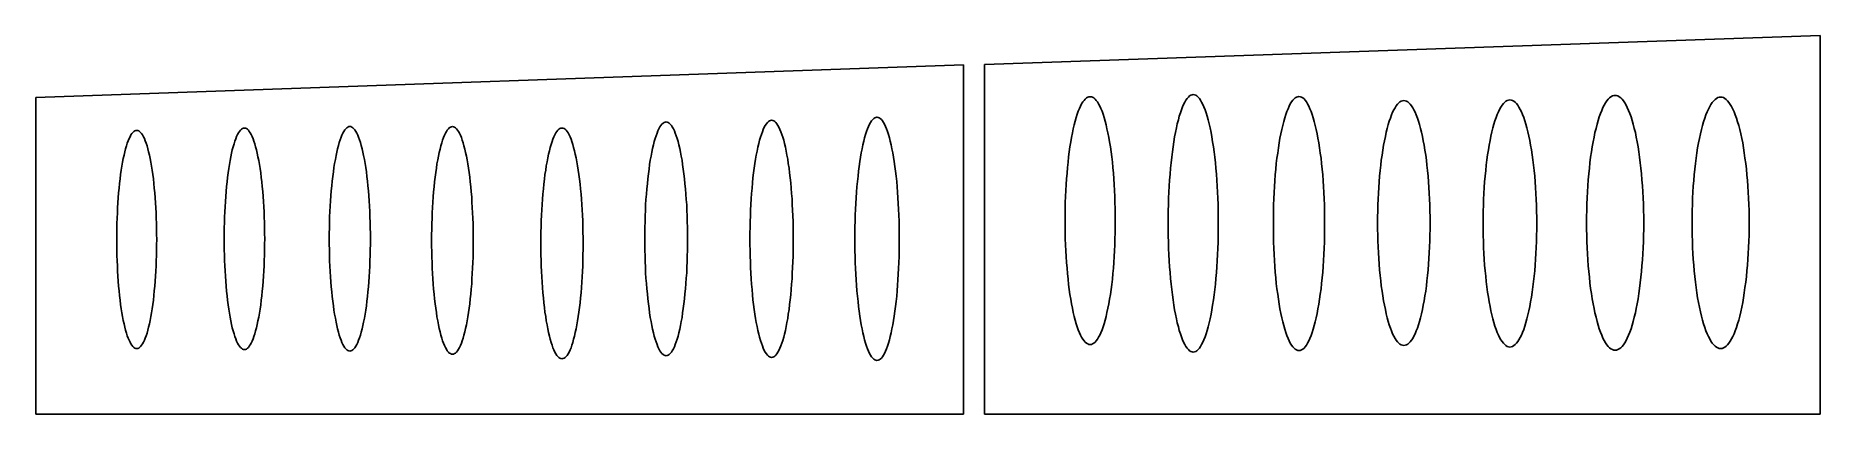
# Model space of a CAD drawing. Header units: millimetres. Extents: x 719 to 889, y 627 to 663.
import ezdxf

# ---------------------------------------------------------------- set-up
doc = ezdxf.new("R2010")
doc.units = ezdxf.units.MM

msp = doc.modelspace()

# ---------------------------------------------------------------- linework, layer by layer
at = {"color": 0}
for p, q in [((809.46, 660), (888.71, 662.72)), ((888.71, 662.72), (888.71, 626.81)), ((809.46, 626.81), (809.46, 660)), ((719.46, 626.81), (719.46, 656.85)), ((809.46, 626.81), (888.71, 626.81))]:
    msp.add_line(p, q, dxfattribs=at)
for p, q in [((719.46, 656.85), (807.46, 659.96)), ((807.46, 659.96), (807.46, 626.81)), ((719.46, 626.81), (807.46, 626.81))]:
    msp.add_line(p, q)
for points in [[(819.47, 633.42, 0), (819.35, 633.44, 0), (819.23, 633.48, 0), (819.12, 633.55, 0), (819, 633.65, 0), (818.89, 633.77, 0), (818.78, 633.93, 0), (818.66, 634.11, 0), (818.56, 634.32, 0), (818.45, 634.55, 0), (818.34, 634.81, 0), (818.24, 635.09, 0), (818.14, 635.4, 0), (818.05, 635.73, 0), (817.96, 636.09, 0), (817.87, 636.47, 0), (817.78, 636.86, 0), (817.7, 637.28, 0), (817.63, 637.72, 0), (817.55, 638.17, 0), (817.49, 638.65, 0), (817.42, 639.13, 0), (817.37, 639.64, 0), (817.31, 640.15, 0), (817.27, 640.68, 0), (817.23, 641.22, 0), (817.19, 641.76, 0), (817.16, 642.32, 0), (817.13, 642.88, 0), (817.11, 643.45, 0), (817.1, 644.03, 0), (817.09, 644.6, 0), (817.09, 645.18, 0), (817.09, 645.75, 0), (817.1, 646.33, 0), (817.11, 646.9, 0), (817.13, 647.47, 0), (817.16, 648.03, 0), (817.19, 648.59, 0), (817.23, 649.14, 0), (817.27, 649.68, 0), (817.31, 650.2, 0), (817.37, 650.72, 0), (817.42, 651.22, 0), (817.49, 651.71, 0), (817.55, 652.18, 0), (817.63, 652.64, 0), (817.7, 653.07, 0), (817.78, 653.49, 0), (817.87, 653.89, 0), (817.96, 654.27, 0), (818.05, 654.62, 0), (818.14, 654.95, 0), (818.24, 655.26, 0), (818.34, 655.55, 0), (818.45, 655.81, 0), (818.56, 656.04, 0), (818.66, 656.25, 0), (818.78, 656.43, 0), (818.89, 656.58, 0), (819, 656.71, 0), (819.12, 656.81, 0), (819.23, 656.88, 0), (819.35, 656.92, 0), (819.47, 656.93, 0), (819.58, 656.92, 0), (819.7, 656.88, 0), (819.82, 656.81, 0), (819.93, 656.71, 0), (820.04, 656.58, 0), (820.16, 656.43, 0), (820.27, 656.25, 0), (820.38, 656.04, 0), (820.48, 655.81, 0), (820.59, 655.55, 0), (820.69, 655.26, 0), (820.79, 654.95, 0), (820.88, 654.62, 0), (820.98, 654.27, 0), (821.06, 653.89, 0), (821.15, 653.49, 0), (821.23, 653.07, 0), (821.31, 652.64, 0), (821.38, 652.18, 0), (821.45, 651.71, 0), (821.51, 651.22, 0), (821.57, 650.72, 0), (821.62, 650.2, 0), (821.67, 649.68, 0), (821.71, 649.14, 0), (821.74, 648.59, 0), (821.78, 648.03, 0), (821.8, 647.47, 0), (821.82, 646.9, 0), (821.83, 646.33, 0), (821.84, 645.75, 0), (821.85, 645.18, 0), (821.84, 644.6, 0), (821.83, 644.03, 0), (821.82, 643.45, 0), (821.8, 642.88, 0), (821.78, 642.32, 0), (821.74, 641.76, 0), (821.71, 641.22, 0), (821.67, 640.68, 0), (821.62, 640.15, 0), (821.57, 639.64, 0), (821.51, 639.13, 0), (821.45, 638.65, 0), (821.38, 638.17, 0), (821.31, 637.72, 0), (821.23, 637.28, 0), (821.15, 636.86, 0), (821.06, 636.47, 0), (820.98, 636.09, 0), (820.88, 635.73, 0), (820.79, 635.4, 0), (820.69, 635.09, 0), (820.59, 634.81, 0), (820.48, 634.55, 0), (820.38, 634.32, 0), (820.27, 634.11, 0), (820.16, 633.93, 0), (820.04, 633.77, 0), (819.93, 633.65, 0), (819.82, 633.55, 0), (819.7, 633.48, 0), (819.58, 633.44, 0), (819.47, 633.42, 0)], [(829.24, 632.71, 0), (829.13, 632.72, 0), (829.01, 632.77, 0), (828.89, 632.84, 0), (828.78, 632.94, 0), (828.66, 633.08, 0), (828.55, 633.23, 0), (828.44, 633.42, 0), (828.33, 633.64, 0), (828.23, 633.88, 0), (828.12, 634.15, 0), (828.02, 634.45, 0), (827.92, 634.77, 0), (827.83, 635.11, 0), (827.73, 635.48, 0), (827.64, 635.87, 0), (827.56, 636.29, 0), (827.48, 636.72, 0), (827.4, 637.17, 0), (827.33, 637.65, 0), (827.26, 638.14, 0), (827.2, 638.64, 0), (827.14, 639.16, 0), (827.09, 639.7, 0), (827.04, 640.25, 0), (827, 640.81, 0), (826.97, 641.37, 0), (826.93, 641.95, 0), (826.91, 642.54, 0), (826.89, 643.13, 0), (826.87, 643.72, 0), (826.87, 644.32, 0), (826.86, 644.92, 0), (826.87, 645.52, 0), (826.87, 646.12, 0), (826.89, 646.71, 0), (826.91, 647.3, 0), (826.93, 647.89, 0), (826.97, 648.46, 0), (827, 649.03, 0), (827.04, 649.59, 0), (827.09, 650.14, 0), (827.14, 650.67, 0), (827.2, 651.2, 0), (827.26, 651.7, 0), (827.33, 652.19, 0), (827.4, 652.66, 0), (827.48, 653.12, 0), (827.56, 653.55, 0), (827.64, 653.97, 0), (827.73, 654.36, 0), (827.83, 654.73, 0), (827.92, 655.07, 0), (828.02, 655.39, 0), (828.12, 655.69, 0), (828.23, 655.96, 0), (828.33, 656.2, 0), (828.44, 656.42, 0), (828.55, 656.6, 0), (828.66, 656.76, 0), (828.78, 656.89, 0), (828.89, 657, 0), (829.01, 657.07, 0), (829.13, 657.11, 0), (829.24, 657.13, 0), (829.36, 657.11, 0), (829.48, 657.07, 0), (829.59, 657, 0), (829.71, 656.89, 0), (829.82, 656.76, 0), (829.93, 656.6, 0), (830.04, 656.42, 0), (830.15, 656.2, 0), (830.26, 655.96, 0), (830.37, 655.69, 0), (830.47, 655.39, 0), (830.57, 655.07, 0), (830.66, 654.73, 0), (830.75, 654.36, 0), (830.84, 653.97, 0), (830.93, 653.55, 0), (831.01, 653.12, 0), (831.08, 652.66, 0), (831.15, 652.19, 0), (831.22, 651.7, 0), (831.28, 651.2, 0), (831.34, 650.67, 0), (831.39, 650.14, 0), (831.44, 649.59, 0), (831.48, 649.03, 0), (831.52, 648.46, 0), (831.55, 647.89, 0), (831.58, 647.3, 0), (831.6, 646.71, 0), (831.61, 646.12, 0), (831.62, 645.52, 0), (831.62, 644.92, 0), (831.62, 644.32, 0), (831.61, 643.72, 0), (831.6, 643.13, 0), (831.58, 642.54, 0), (831.55, 641.95, 0), (831.52, 641.37, 0), (831.48, 640.81, 0), (831.44, 640.25, 0), (831.39, 639.7, 0), (831.34, 639.16, 0), (831.28, 638.64, 0), (831.22, 638.14, 0), (831.15, 637.65, 0), (831.08, 637.17, 0), (831.01, 636.72, 0), (830.93, 636.29, 0), (830.84, 635.87, 0), (830.75, 635.48, 0), (830.66, 635.11, 0), (830.57, 634.77, 0), (830.47, 634.45, 0), (830.37, 634.15, 0), (830.26, 633.88, 0), (830.15, 633.64, 0), (830.04, 633.42, 0), (829.93, 633.23, 0), (829.82, 633.08, 0), (829.71, 632.94, 0), (829.59, 632.84, 0), (829.48, 632.77, 0), (829.36, 632.72, 0), (829.24, 632.71, 0)], [(839.27, 632.85, 0), (839.15, 632.86, 0), (839.03, 632.91, 0), (838.91, 632.98, 0), (838.8, 633.08, 0), (838.68, 633.21, 0), (838.56, 633.37, 0), (838.45, 633.55, 0), (838.34, 633.77, 0), (838.23, 634.01, 0), (838.12, 634.27, 0), (838.02, 634.56, 0), (837.92, 634.88, 0), (837.82, 635.22, 0), (837.73, 635.58, 0), (837.64, 635.97, 0), (837.55, 636.38, 0), (837.47, 636.81, 0), (837.39, 637.25, 0), (837.32, 637.72, 0), (837.25, 638.2, 0), (837.18, 638.7, 0), (837.12, 639.22, 0), (837.07, 639.75, 0), (837.02, 640.29, 0), (836.98, 640.84, 0), (836.94, 641.4, 0), (836.91, 641.97, 0), (836.88, 642.55, 0), (836.86, 643.13, 0), (836.85, 643.72, 0), (836.84, 644.31, 0), (836.84, 644.9, 0), (836.84, 645.49, 0), (836.85, 646.08, 0), (836.86, 646.67, 0), (836.88, 647.25, 0), (836.91, 647.83, 0), (836.94, 648.4, 0), (836.98, 648.96, 0), (837.02, 649.51, 0), (837.07, 650.05, 0), (837.12, 650.58, 0), (837.18, 651.09, 0), (837.25, 651.59, 0), (837.32, 652.08, 0), (837.39, 652.54, 0), (837.47, 652.99, 0), (837.55, 653.42, 0), (837.64, 653.83, 0), (837.73, 654.21, 0), (837.82, 654.58, 0), (837.92, 654.92, 0), (838.02, 655.23, 0), (838.12, 655.52, 0), (838.23, 655.79, 0), (838.34, 656.03, 0), (838.45, 656.24, 0), (838.56, 656.43, 0), (838.68, 656.59, 0), (838.8, 656.72, 0), (838.91, 656.82, 0), (839.03, 656.89, 0), (839.15, 656.93, 0), (839.27, 656.95, 0), (839.39, 656.93, 0), (839.51, 656.89, 0), (839.63, 656.82, 0), (839.75, 656.72, 0), (839.86, 656.59, 0), (839.98, 656.43, 0), (840.09, 656.24, 0), (840.2, 656.03, 0), (840.31, 655.79, 0), (840.42, 655.52, 0), (840.52, 655.23, 0), (840.62, 654.92, 0), (840.72, 654.58, 0), (840.81, 654.21, 0), (840.91, 653.83, 0), (840.99, 653.42, 0), (841.07, 652.99, 0), (841.15, 652.54, 0), (841.23, 652.08, 0), (841.29, 651.59, 0), (841.36, 651.09, 0), (841.42, 650.58, 0), (841.47, 650.05, 0), (841.52, 649.51, 0), (841.56, 648.96, 0), (841.6, 648.4, 0), (841.63, 647.83, 0), (841.66, 647.25, 0), (841.68, 646.67, 0), (841.69, 646.08, 0), (841.7, 645.49, 0), (841.7, 644.9, 0), (841.7, 644.31, 0), (841.69, 643.72, 0), (841.68, 643.13, 0), (841.66, 642.55, 0), (841.63, 641.97, 0), (841.6, 641.4, 0), (841.56, 640.84, 0), (841.52, 640.29, 0), (841.47, 639.75, 0), (841.42, 639.22, 0), (841.36, 638.7, 0), (841.29, 638.2, 0), (841.23, 637.72, 0), (841.15, 637.25, 0), (841.07, 636.81, 0), (840.99, 636.38, 0), (840.91, 635.97, 0), (840.81, 635.58, 0), (840.72, 635.22, 0), (840.62, 634.88, 0), (840.52, 634.56, 0), (840.42, 634.27, 0), (840.31, 634.01, 0), (840.2, 633.77, 0), (840.09, 633.55, 0), (839.98, 633.37, 0), (839.86, 633.21, 0), (839.75, 633.08, 0), (839.63, 632.98, 0), (839.51, 632.91, 0), (839.39, 632.86, 0), (839.27, 632.85, 0)], [(869.25, 632.88, 0), (869.12, 632.9, 0), (868.99, 632.94, 0), (868.86, 633.01, 0), (868.73, 633.11, 0), (868.6, 633.24, 0), (868.47, 633.4, 0), (868.34, 633.59, 0), (868.22, 633.8, 0), (868.1, 634.04, 0), (867.98, 634.31, 0), (867.86, 634.6, 0), (867.75, 634.92, 0), (867.64, 635.26, 0), (867.54, 635.62, 0), (867.44, 636.01, 0), (867.34, 636.42, 0), (867.25, 636.85, 0), (867.16, 637.3, 0), (867.08, 637.77, 0), (867.01, 638.25, 0), (866.93, 638.75, 0), (866.87, 639.27, 0), (866.81, 639.8, 0), (866.76, 640.34, 0), (866.71, 640.9, 0), (866.67, 641.46, 0), (866.63, 642.03, 0), (866.6, 642.61, 0), (866.58, 643.2, 0), (866.56, 643.78, 0), (866.55, 644.38, 0), (866.55, 644.97, 0), (866.55, 645.56, 0), (866.56, 646.15, 0), (866.58, 646.74, 0), (866.6, 647.33, 0), (866.63, 647.91, 0), (866.67, 648.48, 0), (866.71, 649.04, 0), (866.76, 649.6, 0), (866.81, 650.14, 0), (866.87, 650.67, 0), (866.93, 651.18, 0), (867.01, 651.69, 0), (867.08, 652.17, 0), (867.16, 652.64, 0), (867.25, 653.09, 0), (867.34, 653.52, 0), (867.44, 653.93, 0), (867.54, 654.31, 0), (867.64, 654.68, 0), (867.75, 655.02, 0), (867.86, 655.34, 0), (867.98, 655.63, 0), (868.1, 655.9, 0), (868.22, 656.14, 0), (868.34, 656.35, 0), (868.47, 656.54, 0), (868.6, 656.7, 0), (868.73, 656.83, 0), (868.86, 656.93, 0), (868.99, 657, 0), (869.12, 657.04, 0), (869.25, 657.06, 0), (869.39, 657.04, 0), (869.52, 657, 0), (869.65, 656.93, 0), (869.78, 656.83, 0), (869.91, 656.7, 0), (870.04, 656.54, 0), (870.17, 656.35, 0), (870.29, 656.14, 0), (870.41, 655.9, 0), (870.53, 655.63, 0), (870.65, 655.34, 0), (870.76, 655.02, 0), (870.87, 654.68, 0), (870.97, 654.31, 0), (871.07, 653.93, 0), (871.17, 653.52, 0), (871.26, 653.09, 0), (871.35, 652.64, 0), (871.43, 652.17, 0), (871.5, 651.69, 0), (871.57, 651.18, 0), (871.64, 650.67, 0), (871.7, 650.14, 0), (871.75, 649.6, 0), (871.8, 649.04, 0), (871.84, 648.48, 0), (871.88, 647.91, 0), (871.91, 647.33, 0), (871.93, 646.74, 0), (871.95, 646.15, 0), (871.96, 645.56, 0), (871.96, 644.97, 0), (871.96, 644.38, 0), (871.95, 643.78, 0), (871.93, 643.2, 0), (871.91, 642.61, 0), (871.88, 642.03, 0), (871.84, 641.46, 0), (871.8, 640.9, 0), (871.75, 640.34, 0), (871.7, 639.8, 0), (871.64, 639.27, 0), (871.57, 638.75, 0), (871.5, 638.25, 0), (871.43, 637.77, 0), (871.35, 637.3, 0), (871.26, 636.85, 0), (871.17, 636.42, 0), (871.07, 636.01, 0), (870.97, 635.62, 0), (870.87, 635.26, 0), (870.76, 634.92, 0), (870.65, 634.6, 0), (870.53, 634.31, 0), (870.41, 634.04, 0), (870.29, 633.8, 0), (870.17, 633.59, 0), (870.04, 633.4, 0), (869.91, 633.24, 0), (869.78, 633.11, 0), (869.65, 633.01, 0), (869.52, 632.94, 0), (869.39, 632.9, 0), (869.25, 632.88, 0)], [(879.25, 633.04, 0), (879.12, 633.06, 0), (878.99, 633.1, 0), (878.86, 633.17, 0), (878.73, 633.27, 0), (878.6, 633.4, 0), (878.47, 633.56, 0), (878.34, 633.74, 0), (878.22, 633.95, 0), (878.1, 634.19, 0), (877.98, 634.45, 0), (877.86, 634.74, 0), (877.75, 635.05, 0), (877.64, 635.39, 0), (877.54, 635.75, 0), (877.44, 636.13, 0), (877.34, 636.54, 0), (877.25, 636.96, 0), (877.16, 637.4, 0), (877.08, 637.86, 0), (877.01, 638.34, 0), (876.93, 638.84, 0), (876.87, 639.35, 0), (876.81, 639.87, 0), (876.76, 640.4, 0), (876.71, 640.95, 0), (876.67, 641.51, 0), (876.63, 642.07, 0), (876.6, 642.64, 0), (876.58, 643.22, 0), (876.56, 643.8, 0), (876.55, 644.38, 0), (876.55, 644.97, 0), (876.55, 645.55, 0), (876.56, 646.14, 0), (876.58, 646.72, 0), (876.6, 647.3, 0), (876.63, 647.87, 0), (876.67, 648.43, 0), (876.71, 648.99, 0), (876.76, 649.53, 0), (876.81, 650.07, 0), (876.87, 650.59, 0), (876.93, 651.1, 0), (877.01, 651.6, 0), (877.08, 652.07, 0), (877.16, 652.54, 0), (877.25, 652.98, 0), (877.34, 653.4, 0), (877.44, 653.81, 0), (877.54, 654.19, 0), (877.64, 654.55, 0), (877.75, 654.89, 0), (877.86, 655.2, 0), (877.98, 655.49, 0), (878.1, 655.75, 0), (878.22, 655.99, 0), (878.34, 656.2, 0), (878.47, 656.38, 0), (878.6, 656.54, 0), (878.73, 656.67, 0), (878.86, 656.77, 0), (878.99, 656.84, 0), (879.12, 656.88, 0), (879.25, 656.9, 0), (879.39, 656.88, 0), (879.52, 656.84, 0), (879.65, 656.77, 0), (879.78, 656.67, 0), (879.91, 656.54, 0), (880.04, 656.38, 0), (880.17, 656.2, 0), (880.29, 655.99, 0), (880.41, 655.75, 0), (880.53, 655.49, 0), (880.65, 655.2, 0), (880.76, 654.89, 0), (880.87, 654.55, 0), (880.97, 654.19, 0), (881.07, 653.81, 0), (881.17, 653.4, 0), (881.26, 652.98, 0), (881.35, 652.54, 0), (881.43, 652.07, 0), (881.5, 651.6, 0), (881.57, 651.1, 0), (881.64, 650.59, 0), (881.7, 650.07, 0), (881.75, 649.53, 0), (881.8, 648.99, 0), (881.84, 648.43, 0), (881.88, 647.87, 0), (881.91, 647.3, 0), (881.93, 646.72, 0), (881.95, 646.14, 0), (881.96, 645.55, 0), (881.96, 644.97, 0), (881.96, 644.38, 0), (881.95, 643.8, 0), (881.93, 643.22, 0), (881.91, 642.64, 0), (881.88, 642.07, 0), (881.84, 641.51, 0), (881.8, 640.95, 0), (881.75, 640.4, 0), (881.7, 639.87, 0), (881.64, 639.35, 0), (881.57, 638.84, 0), (881.5, 638.34, 0), (881.43, 637.86, 0), (881.35, 637.4, 0), (881.26, 636.96, 0), (881.17, 636.54, 0), (881.07, 636.13, 0), (880.97, 635.75, 0), (880.87, 635.39, 0), (880.76, 635.05, 0), (880.65, 634.74, 0), (880.53, 634.45, 0), (880.41, 634.19, 0), (880.29, 633.95, 0), (880.17, 633.74, 0), (880.04, 633.56, 0), (879.91, 633.4, 0), (879.78, 633.27, 0), (879.65, 633.17, 0), (879.52, 633.1, 0), (879.39, 633.06, 0), (879.25, 633.04, 0)], [(849.22, 633.34, 0), (849.1, 633.35, 0), (848.97, 633.39, 0), (848.85, 633.46, 0), (848.73, 633.56, 0), (848.61, 633.68, 0), (848.5, 633.84, 0), (848.38, 634.01, 0), (848.27, 634.22, 0), (848.15, 634.45, 0), (848.04, 634.71, 0), (847.94, 634.99, 0), (847.83, 635.29, 0), (847.74, 635.62, 0), (847.64, 635.97, 0), (847.55, 636.34, 0), (847.46, 636.74, 0), (847.37, 637.15, 0), (847.29, 637.58, 0), (847.22, 638.03, 0), (847.15, 638.5, 0), (847.08, 638.98, 0), (847.02, 639.48, 0), (846.97, 639.98, 0), (846.92, 640.51, 0), (846.87, 641.04, 0), (846.84, 641.58, 0), (846.8, 642.13, 0), (846.78, 642.69, 0), (846.76, 643.25, 0), (846.74, 643.81, 0), (846.73, 644.38, 0), (846.73, 644.95, 0), (846.73, 645.52, 0), (846.74, 646.09, 0), (846.76, 646.66, 0), (846.78, 647.22, 0), (846.8, 647.77, 0), (846.84, 648.32, 0), (846.87, 648.86, 0), (846.92, 649.4, 0), (846.97, 649.92, 0), (847.02, 650.43, 0), (847.08, 650.92, 0), (847.15, 651.4, 0), (847.22, 651.87, 0), (847.29, 652.32, 0), (847.37, 652.75, 0), (847.46, 653.17, 0), (847.55, 653.56, 0), (847.64, 653.93, 0), (847.74, 654.28, 0), (847.83, 654.61, 0), (847.94, 654.91, 0), (848.04, 655.2, 0), (848.15, 655.45, 0), (848.27, 655.68, 0), (848.38, 655.89, 0), (848.5, 656.07, 0), (848.61, 656.22, 0), (848.73, 656.34, 0), (848.85, 656.44, 0), (848.97, 656.51, 0), (849.1, 656.55, 0), (849.22, 656.57, 0), (849.34, 656.55, 0), (849.46, 656.51, 0), (849.58, 656.44, 0), (849.7, 656.34, 0), (849.82, 656.22, 0), (849.94, 656.07, 0), (850.06, 655.89, 0), (850.17, 655.68, 0), (850.28, 655.45, 0), (850.39, 655.2, 0), (850.5, 654.91, 0), (850.6, 654.61, 0), (850.7, 654.28, 0), (850.8, 653.93, 0), (850.89, 653.56, 0), (850.98, 653.17, 0), (851.06, 652.75, 0), (851.14, 652.32, 0), (851.22, 651.87, 0), (851.29, 651.4, 0), (851.35, 650.92, 0), (851.41, 650.43, 0), (851.47, 649.92, 0), (851.52, 649.4, 0), (851.56, 648.86, 0), (851.6, 648.32, 0), (851.63, 647.77, 0), (851.66, 647.22, 0), (851.68, 646.66, 0), (851.69, 646.09, 0), (851.7, 645.52, 0), (851.71, 644.95, 0), (851.7, 644.38, 0), (851.69, 643.81, 0), (851.68, 643.25, 0), (851.66, 642.69, 0), (851.63, 642.13, 0), (851.6, 641.58, 0), (851.56, 641.04, 0), (851.52, 640.51, 0), (851.47, 639.98, 0), (851.41, 639.48, 0), (851.35, 638.98, 0), (851.29, 638.5, 0), (851.22, 638.03, 0), (851.14, 637.58, 0), (851.06, 637.15, 0), (850.98, 636.74, 0), (850.89, 636.34, 0), (850.8, 635.97, 0), (850.7, 635.62, 0), (850.6, 635.29, 0), (850.5, 634.99, 0), (850.39, 634.71, 0), (850.28, 634.45, 0), (850.17, 634.22, 0), (850.06, 634.01, 0), (849.94, 633.84, 0), (849.82, 633.68, 0), (849.7, 633.56, 0), (849.58, 633.46, 0), (849.46, 633.39, 0), (849.34, 633.35, 0), (849.22, 633.34, 0)], [(859.28, 633.19, 0), (859.15, 633.21, 0), (859.03, 633.25, 0), (858.9, 633.32, 0), (858.78, 633.42, 0), (858.66, 633.54, 0), (858.54, 633.7, 0), (858.42, 633.88, 0), (858.3, 634.08, 0), (858.19, 634.32, 0), (858.08, 634.58, 0), (857.97, 634.86, 0), (857.86, 635.17, 0), (857.76, 635.5, 0), (857.66, 635.85, 0), (857.57, 636.23, 0), (857.48, 636.62, 0), (857.39, 637.04, 0), (857.31, 637.48, 0), (857.23, 637.93, 0), (857.16, 638.4, 0), (857.1, 638.89, 0), (857.03, 639.39, 0), (856.98, 639.9, 0), (856.93, 640.43, 0), (856.88, 640.96, 0), (856.84, 641.51, 0), (856.81, 642.06, 0), (856.78, 642.62, 0), (856.76, 643.19, 0), (856.75, 643.76, 0), (856.74, 644.33, 0), (856.73, 644.91, 0), (856.74, 645.48, 0), (856.75, 646.06, 0), (856.76, 646.63, 0), (856.78, 647.19, 0), (856.81, 647.76, 0), (856.84, 648.31, 0), (856.88, 648.86, 0), (856.93, 649.39, 0), (856.98, 649.92, 0), (857.03, 650.43, 0), (857.1, 650.93, 0), (857.16, 651.42, 0), (857.23, 651.89, 0), (857.31, 652.34, 0), (857.39, 652.78, 0), (857.48, 653.19, 0), (857.57, 653.59, 0), (857.66, 653.97, 0), (857.76, 654.32, 0), (857.86, 654.65, 0), (857.97, 654.96, 0), (858.08, 655.24, 0), (858.19, 655.5, 0), (858.3, 655.73, 0), (858.42, 655.94, 0), (858.54, 656.12, 0), (858.66, 656.27, 0), (858.78, 656.4, 0), (858.9, 656.5, 0), (859.03, 656.57, 0), (859.15, 656.61, 0), (859.28, 656.63, 0), (859.4, 656.61, 0), (859.53, 656.57, 0), (859.65, 656.5, 0), (859.77, 656.4, 0), (859.89, 656.27, 0), (860.02, 656.12, 0), (860.13, 655.94, 0), (860.25, 655.73, 0), (860.36, 655.5, 0), (860.48, 655.24, 0), (860.58, 654.96, 0), (860.69, 654.65, 0), (860.79, 654.32, 0), (860.89, 653.97, 0), (860.98, 653.59, 0), (861.07, 653.19, 0), (861.16, 652.78, 0), (861.24, 652.34, 0), (861.32, 651.89, 0), (861.39, 651.42, 0), (861.46, 650.93, 0), (861.52, 650.43, 0), (861.58, 649.92, 0), (861.63, 649.39, 0), (861.67, 648.86, 0), (861.71, 648.31, 0), (861.74, 647.76, 0), (861.77, 647.19, 0), (861.79, 646.63, 0), (861.81, 646.06, 0), (861.82, 645.48, 0), (861.82, 644.91, 0), (861.82, 644.33, 0), (861.81, 643.76, 0), (861.79, 643.19, 0), (861.77, 642.62, 0), (861.74, 642.06, 0), (861.71, 641.51, 0), (861.67, 640.96, 0), (861.63, 640.43, 0), (861.58, 639.9, 0), (861.52, 639.39, 0), (861.46, 638.89, 0), (861.39, 638.4, 0), (861.32, 637.93, 0), (861.24, 637.48, 0), (861.16, 637.04, 0), (861.07, 636.62, 0), (860.98, 636.23, 0), (860.89, 635.85, 0), (860.79, 635.5, 0), (860.69, 635.17, 0), (860.58, 634.86, 0), (860.48, 634.58, 0), (860.36, 634.32, 0), (860.25, 634.08, 0), (860.13, 633.88, 0), (860.02, 633.7, 0), (859.89, 633.54, 0), (859.77, 633.42, 0), (859.65, 633.32, 0), (859.53, 633.25, 0), (859.4, 633.21, 0), (859.28, 633.19, 0)]]:
    msp.add_polyline3d(points, dxfattribs=at)
for points in [[(729.04, 633.04, 0), (728.95, 633.05, 0), (728.86, 633.09, 0), (728.77, 633.15, 0), (728.67, 633.24, 0), (728.58, 633.35, 0), (728.49, 633.49, 0), (728.41, 633.65, 0), (728.32, 633.83, 0), (728.23, 634.03, 0), (728.15, 634.26, 0), (728.07, 634.51, 0), (727.99, 634.78, 0), (727.92, 635.08, 0), (727.84, 635.39, 0), (727.77, 635.72, 0), (727.7, 636.07, 0), (727.64, 636.44, 0), (727.58, 636.82, 0), (727.52, 637.23, 0), (727.47, 637.64, 0), (727.42, 638.07, 0), (727.37, 638.51, 0), (727.33, 638.97, 0), (727.29, 639.43, 0), (727.26, 639.9, 0), (727.23, 640.39, 0), (727.21, 640.88, 0), (727.19, 641.37, 0), (727.17, 641.87, 0), (727.16, 642.38, 0), (727.15, 642.88, 0), (727.15, 643.39, 0), (727.15, 643.9, 0), (727.16, 644.41, 0), (727.17, 644.91, 0), (727.19, 645.41, 0), (727.21, 645.91, 0), (727.23, 646.4, 0), (727.26, 646.88, 0), (727.29, 647.35, 0), (727.33, 647.82, 0), (727.37, 648.27, 0), (727.42, 648.71, 0), (727.47, 649.14, 0), (727.52, 649.56, 0), (727.58, 649.96, 0), (727.64, 650.34, 0), (727.7, 650.71, 0), (727.77, 651.06, 0), (727.84, 651.39, 0), (727.92, 651.71, 0), (727.99, 652, 0), (728.07, 652.27, 0), (728.15, 652.52, 0), (728.23, 652.75, 0), (728.32, 652.96, 0), (728.41, 653.14, 0), (728.49, 653.3, 0), (728.58, 653.43, 0), (728.67, 653.54, 0), (728.77, 653.63, 0), (728.86, 653.69, 0), (728.95, 653.73, 0), (729.04, 653.74, 0), (729.14, 653.73, 0), (729.23, 653.69, 0), (729.32, 653.63, 0), (729.41, 653.54, 0), (729.5, 653.43, 0), (729.59, 653.3, 0), (729.68, 653.14, 0), (729.77, 652.96, 0), (729.85, 652.75, 0), (729.94, 652.52, 0), (730.02, 652.27, 0), (730.09, 652, 0), (730.17, 651.71, 0), (730.24, 651.39, 0), (730.31, 651.06, 0), (730.38, 650.71, 0), (730.45, 650.34, 0), (730.51, 649.96, 0), (730.56, 649.56, 0), (730.62, 649.14, 0), (730.67, 648.71, 0), (730.71, 648.27, 0), (730.75, 647.82, 0), (730.79, 647.35, 0), (730.83, 646.88, 0), (730.85, 646.4, 0), (730.88, 645.91, 0), (730.9, 645.41, 0), (730.92, 644.91, 0), (730.93, 644.41, 0), (730.93, 643.9, 0), (730.94, 643.39, 0), (730.93, 642.88, 0), (730.93, 642.38, 0), (730.92, 641.87, 0), (730.9, 641.37, 0), (730.88, 640.88, 0), (730.85, 640.39, 0), (730.83, 639.9, 0), (730.79, 639.43, 0), (730.75, 638.97, 0), (730.71, 638.51, 0), (730.67, 638.07, 0), (730.62, 637.64, 0), (730.56, 637.23, 0), (730.51, 636.82, 0), (730.45, 636.44, 0), (730.38, 636.07, 0), (730.31, 635.72, 0), (730.24, 635.39, 0), (730.17, 635.08, 0), (730.09, 634.78, 0), (730.02, 634.51, 0), (729.94, 634.26, 0), (729.85, 634.03, 0), (729.77, 633.83, 0), (729.68, 633.65, 0), (729.59, 633.49, 0), (729.5, 633.35, 0), (729.41, 633.24, 0), (729.32, 633.15, 0), (729.23, 633.09, 0), (729.14, 633.05, 0), (729.04, 633.04, 0)], [(739.25, 632.95, 0), (739.16, 632.96, 0), (739.07, 633, 0), (738.97, 633.07, 0), (738.88, 633.15, 0), (738.79, 633.27, 0), (738.7, 633.4, 0), (738.61, 633.57, 0), (738.52, 633.75, 0), (738.43, 633.96, 0), (738.35, 634.19, 0), (738.27, 634.45, 0), (738.19, 634.72, 0), (738.11, 635.02, 0), (738.04, 635.34, 0), (737.96, 635.67, 0), (737.9, 636.03, 0), (737.83, 636.4, 0), (737.77, 636.79, 0), (737.71, 637.2, 0), (737.66, 637.62, 0), (737.61, 638.05, 0), (737.56, 638.5, 0), (737.52, 638.96, 0), (737.48, 639.43, 0), (737.45, 639.91, 0), (737.42, 640.4, 0), (737.39, 640.9, 0), (737.37, 641.4, 0), (737.36, 641.91, 0), (737.34, 642.42, 0), (737.34, 642.94, 0), (737.33, 643.45, 0), (737.34, 643.97, 0), (737.34, 644.48, 0), (737.36, 644.99, 0), (737.37, 645.5, 0), (737.39, 646, 0), (737.42, 646.5, 0), (737.45, 646.99, 0), (737.48, 647.47, 0), (737.52, 647.94, 0), (737.56, 648.4, 0), (737.61, 648.85, 0), (737.66, 649.28, 0), (737.71, 649.71, 0), (737.77, 650.11, 0), (737.83, 650.5, 0), (737.9, 650.88, 0), (737.96, 651.23, 0), (738.04, 651.57, 0), (738.11, 651.88, 0), (738.19, 652.18, 0), (738.27, 652.46, 0), (738.35, 652.71, 0), (738.43, 652.94, 0), (738.52, 653.15, 0), (738.61, 653.34, 0), (738.7, 653.5, 0), (738.79, 653.64, 0), (738.88, 653.75, 0), (738.97, 653.84, 0), (739.07, 653.9, 0), (739.16, 653.94, 0), (739.25, 653.95, 0), (739.35, 653.94, 0), (739.44, 653.9, 0), (739.54, 653.84, 0), (739.63, 653.75, 0), (739.72, 653.64, 0), (739.81, 653.5, 0), (739.9, 653.34, 0), (739.99, 653.15, 0), (740.08, 652.94, 0), (740.16, 652.71, 0), (740.24, 652.46, 0), (740.32, 652.18, 0), (740.4, 651.88, 0), (740.47, 651.57, 0), (740.54, 651.23, 0), (740.61, 650.88, 0), (740.68, 650.5, 0), (740.74, 650.11, 0), (740.8, 649.71, 0), (740.85, 649.28, 0), (740.9, 648.85, 0), (740.95, 648.4, 0), (740.99, 647.94, 0), (741.03, 647.47, 0), (741.06, 646.99, 0), (741.09, 646.5, 0), (741.12, 646, 0), (741.14, 645.5, 0), (741.15, 644.99, 0), (741.17, 644.48, 0), (741.17, 643.97, 0), (741.18, 643.45, 0), (741.17, 642.94, 0), (741.17, 642.42, 0), (741.15, 641.91, 0), (741.14, 641.4, 0), (741.12, 640.9, 0), (741.09, 640.4, 0), (741.06, 639.91, 0), (741.03, 639.43, 0), (740.99, 638.96, 0), (740.95, 638.5, 0), (740.9, 638.05, 0), (740.85, 637.62, 0), (740.8, 637.2, 0), (740.74, 636.79, 0), (740.68, 636.4, 0), (740.61, 636.03, 0), (740.54, 635.67, 0), (740.47, 635.34, 0), (740.4, 635.02, 0), (740.32, 634.72, 0), (740.24, 634.45, 0), (740.16, 634.19, 0), (740.08, 633.96, 0), (739.99, 633.75, 0), (739.9, 633.57, 0), (739.81, 633.4, 0), (739.72, 633.27, 0), (739.63, 633.15, 0), (739.54, 633.07, 0), (739.44, 633, 0), (739.35, 632.96, 0), (739.25, 632.95, 0)], [(749.25, 632.8, 0), (749.16, 632.82, 0), (749.06, 632.86, 0), (748.97, 632.92, 0), (748.87, 633.01, 0), (748.78, 633.12, 0), (748.69, 633.26, 0), (748.6, 633.43, 0), (748.51, 633.61, 0), (748.42, 633.83, 0), (748.34, 634.06, 0), (748.25, 634.32, 0), (748.17, 634.6, 0), (748.09, 634.9, 0), (748.02, 635.22, 0), (747.95, 635.56, 0), (747.88, 635.92, 0), (747.81, 636.3, 0), (747.75, 636.7, 0), (747.69, 637.11, 0), (747.64, 637.54, 0), (747.58, 637.98, 0), (747.54, 638.43, 0), (747.49, 638.9, 0), (747.46, 639.38, 0), (747.42, 639.86, 0), (747.39, 640.36, 0), (747.37, 640.86, 0), (747.34, 641.37, 0), (747.33, 641.89, 0), (747.32, 642.41, 0), (747.31, 642.93, 0), (747.31, 643.45, 0), (747.31, 643.97, 0), (747.32, 644.5, 0), (747.33, 645.01, 0), (747.34, 645.53, 0), (747.37, 646.04, 0), (747.39, 646.54, 0), (747.42, 647.04, 0), (747.46, 647.53, 0), (747.49, 648, 0), (747.54, 648.47, 0), (747.58, 648.93, 0), (747.64, 649.37, 0), (747.69, 649.79, 0), (747.75, 650.21, 0), (747.81, 650.6, 0), (747.88, 650.98, 0), (747.95, 651.34, 0), (748.02, 651.68, 0), (748.09, 652, 0), (748.17, 652.3, 0), (748.25, 652.58, 0), (748.34, 652.84, 0), (748.42, 653.08, 0), (748.51, 653.29, 0), (748.6, 653.48, 0), (748.69, 653.64, 0), (748.78, 653.78, 0), (748.87, 653.89, 0), (748.97, 653.98, 0), (749.06, 654.05, 0), (749.16, 654.09, 0), (749.25, 654.1, 0), (749.35, 654.09, 0), (749.45, 654.05, 0), (749.54, 653.98, 0), (749.63, 653.89, 0), (749.73, 653.78, 0), (749.82, 653.64, 0), (749.91, 653.48, 0), (750, 653.29, 0), (750.09, 653.08, 0), (750.17, 652.84, 0), (750.26, 652.58, 0), (750.34, 652.3, 0), (750.41, 652, 0), (750.49, 651.68, 0), (750.56, 651.34, 0), (750.63, 650.98, 0), (750.7, 650.6, 0), (750.76, 650.21, 0), (750.82, 649.79, 0), (750.87, 649.37, 0), (750.93, 648.93, 0), (750.97, 648.47, 0), (751.02, 648, 0), (751.05, 647.53, 0), (751.09, 647.04, 0), (751.12, 646.54, 0), (751.14, 646.04, 0), (751.16, 645.53, 0), (751.18, 645.01, 0), (751.19, 644.5, 0), (751.2, 643.97, 0), (751.2, 643.45, 0), (751.2, 642.93, 0), (751.19, 642.41, 0), (751.18, 641.89, 0), (751.16, 641.37, 0), (751.14, 640.86, 0), (751.12, 640.36, 0), (751.09, 639.86, 0), (751.05, 639.38, 0), (751.02, 638.9, 0), (750.97, 638.43, 0), (750.93, 637.98, 0), (750.87, 637.54, 0), (750.82, 637.11, 0), (750.76, 636.7, 0), (750.7, 636.3, 0), (750.63, 635.92, 0), (750.56, 635.56, 0), (750.49, 635.22, 0), (750.41, 634.9, 0), (750.34, 634.6, 0), (750.26, 634.32, 0), (750.17, 634.06, 0), (750.09, 633.83, 0), (750, 633.61, 0), (749.91, 633.43, 0), (749.82, 633.26, 0), (749.73, 633.12, 0), (749.63, 633.01, 0), (749.54, 632.92, 0), (749.45, 632.86, 0), (749.35, 632.82, 0), (749.25, 632.8, 0)], [(758.98, 632.5, 0), (758.89, 632.52, 0), (758.79, 632.56, 0), (758.69, 632.62, 0), (758.6, 632.71, 0), (758.5, 632.83, 0), (758.41, 632.97, 0), (758.32, 633.13, 0), (758.23, 633.33, 0), (758.14, 633.54, 0), (758.05, 633.78, 0), (757.97, 634.04, 0), (757.88, 634.32, 0), (757.81, 634.63, 0), (757.73, 634.95, 0), (757.66, 635.3, 0), (757.59, 635.67, 0), (757.52, 636.05, 0), (757.46, 636.45, 0), (757.4, 636.87, 0), (757.34, 637.3, 0), (757.29, 637.75, 0), (757.24, 638.21, 0), (757.2, 638.68, 0), (757.16, 639.17, 0), (757.12, 639.66, 0), (757.09, 640.16, 0), (757.07, 640.68, 0), (757.05, 641.19, 0), (757.03, 641.71, 0), (757.02, 642.24, 0), (757.01, 642.77, 0), (757.01, 643.3, 0), (757.01, 643.83, 0), (757.02, 644.36, 0), (757.03, 644.88, 0), (757.05, 645.4, 0), (757.07, 645.92, 0), (757.09, 646.43, 0), (757.12, 646.94, 0), (757.16, 647.43, 0), (757.2, 647.91, 0), (757.24, 648.39, 0), (757.29, 648.85, 0), (757.34, 649.3, 0), (757.4, 649.73, 0), (757.46, 650.15, 0), (757.52, 650.55, 0), (757.59, 650.93, 0), (757.66, 651.3, 0), (757.73, 651.64, 0), (757.81, 651.97, 0), (757.88, 652.27, 0), (757.97, 652.56, 0), (758.05, 652.82, 0), (758.14, 653.06, 0), (758.23, 653.27, 0), (758.32, 653.46, 0), (758.41, 653.63, 0), (758.5, 653.77, 0), (758.6, 653.89, 0), (758.69, 653.98, 0), (758.79, 654.04, 0), (758.89, 654.08, 0), (758.98, 654.09, 0), (759.08, 654.08, 0), (759.18, 654.04, 0), (759.27, 653.98, 0), (759.37, 653.89, 0), (759.46, 653.77, 0), (759.56, 653.63, 0), (759.65, 653.46, 0), (759.74, 653.27, 0), (759.83, 653.06, 0), (759.91, 652.82, 0), (760, 652.56, 0), (760.08, 652.27, 0), (760.16, 651.97, 0), (760.23, 651.64, 0), (760.31, 651.3, 0), (760.38, 650.93, 0), (760.44, 650.55, 0), (760.51, 650.15, 0), (760.57, 649.73, 0), (760.62, 649.3, 0), (760.68, 648.85, 0), (760.72, 648.39, 0), (760.77, 647.91, 0), (760.81, 647.43, 0), (760.84, 646.94, 0), (760.87, 646.43, 0), (760.9, 645.92, 0), (760.92, 645.4, 0), (760.94, 644.88, 0), (760.95, 644.36, 0), (760.95, 643.83, 0), (760.96, 643.3, 0), (760.95, 642.77, 0), (760.95, 642.24, 0), (760.94, 641.71, 0), (760.92, 641.19, 0), (760.9, 640.68, 0), (760.87, 640.16, 0), (760.84, 639.66, 0), (760.81, 639.17, 0), (760.77, 638.68, 0), (760.72, 638.21, 0), (760.68, 637.75, 0), (760.62, 637.3, 0), (760.57, 636.87, 0), (760.51, 636.45, 0), (760.44, 636.05, 0), (760.38, 635.67, 0), (760.31, 635.3, 0), (760.23, 634.95, 0), (760.16, 634.63, 0), (760.08, 634.32, 0), (760, 634.04, 0), (759.91, 633.78, 0), (759.83, 633.54, 0), (759.74, 633.33, 0), (759.65, 633.13, 0), (759.56, 632.97, 0), (759.46, 632.83, 0), (759.37, 632.71, 0), (759.27, 632.62, 0), (759.18, 632.56, 0), (759.08, 632.52, 0), (758.98, 632.5, 0)], [(769.37, 632.07, 0), (769.27, 632.09, 0), (769.18, 632.13, 0), (769.08, 632.19, 0), (768.98, 632.28, 0), (768.89, 632.4, 0), (768.79, 632.55, 0), (768.7, 632.71, 0), (768.61, 632.91, 0), (768.52, 633.12, 0), (768.43, 633.37, 0), (768.34, 633.63, 0), (768.26, 633.92, 0), (768.18, 634.23, 0), (768.1, 634.56, 0), (768.03, 634.91, 0), (767.96, 635.28, 0), (767.89, 635.67, 0), (767.83, 636.07, 0), (767.76, 636.5, 0), (767.71, 636.94, 0), (767.66, 637.39, 0), (767.61, 637.86, 0), (767.56, 638.34, 0), (767.52, 638.83, 0), (767.49, 639.33, 0), (767.46, 639.84, 0), (767.43, 640.36, 0), (767.41, 640.88, 0), (767.39, 641.41, 0), (767.38, 641.94, 0), (767.37, 642.48, 0), (767.37, 643.02, 0), (767.37, 643.55, 0), (767.38, 644.09, 0), (767.39, 644.62, 0), (767.41, 645.15, 0), (767.43, 645.68, 0), (767.46, 646.19, 0), (767.49, 646.7, 0), (767.52, 647.2, 0), (767.56, 647.7, 0), (767.61, 648.18, 0), (767.66, 648.64, 0), (767.71, 649.1, 0), (767.76, 649.54, 0), (767.83, 649.96, 0), (767.89, 650.37, 0), (767.96, 650.75, 0), (768.03, 651.13, 0), (768.1, 651.48, 0), (768.18, 651.81, 0), (768.26, 652.12, 0), (768.34, 652.4, 0), (768.43, 652.67, 0), (768.52, 652.91, 0), (768.61, 653.13, 0), (768.7, 653.32, 0), (768.79, 653.49, 0), (768.89, 653.63, 0), (768.98, 653.75, 0), (769.08, 653.84, 0), (769.18, 653.91, 0), (769.27, 653.95, 0), (769.37, 653.96, 0), (769.47, 653.95, 0), (769.57, 653.91, 0), (769.67, 653.84, 0), (769.76, 653.75, 0), (769.86, 653.63, 0), (769.95, 653.49, 0), (770.05, 653.32, 0), (770.14, 653.13, 0), (770.23, 652.91, 0), (770.32, 652.67, 0), (770.4, 652.4, 0), (770.48, 652.12, 0), (770.56, 651.81, 0), (770.64, 651.48, 0), (770.72, 651.13, 0), (770.79, 650.75, 0), (770.86, 650.37, 0), (770.92, 649.96, 0), (770.98, 649.54, 0), (771.04, 649.1, 0), (771.09, 648.64, 0), (771.14, 648.18, 0), (771.18, 647.7, 0), (771.22, 647.2, 0), (771.26, 646.7, 0), (771.29, 646.19, 0), (771.31, 645.68, 0), (771.34, 645.15, 0), (771.35, 644.62, 0), (771.36, 644.09, 0), (771.37, 643.55, 0), (771.37, 643.02, 0), (771.37, 642.48, 0), (771.36, 641.94, 0), (771.35, 641.41, 0), (771.34, 640.88, 0), (771.31, 640.36, 0), (771.29, 639.84, 0), (771.26, 639.33, 0), (771.22, 638.83, 0), (771.18, 638.34, 0), (771.14, 637.86, 0), (771.09, 637.39, 0), (771.04, 636.94, 0), (770.98, 636.5, 0), (770.92, 636.07, 0), (770.86, 635.67, 0), (770.79, 635.28, 0), (770.72, 634.91, 0), (770.64, 634.56, 0), (770.56, 634.23, 0), (770.48, 633.92, 0), (770.4, 633.63, 0), (770.32, 633.37, 0), (770.23, 633.12, 0), (770.14, 632.91, 0), (770.05, 632.71, 0), (769.95, 632.55, 0), (769.86, 632.4, 0), (769.76, 632.28, 0), (769.67, 632.19, 0), (769.57, 632.13, 0), (769.47, 632.09, 0), (769.37, 632.07, 0)], [(779.25, 632.36, 0), (779.16, 632.37, 0), (779.06, 632.41, 0), (778.96, 632.48, 0), (778.86, 632.57, 0), (778.76, 632.69, 0), (778.67, 632.84, 0), (778.57, 633.01, 0), (778.48, 633.2, 0), (778.39, 633.43, 0), (778.3, 633.67, 0), (778.21, 633.94, 0), (778.13, 634.23, 0), (778.05, 634.54, 0), (777.97, 634.88, 0), (777.89, 635.23, 0), (777.82, 635.61, 0), (777.75, 636, 0), (777.69, 636.42, 0), (777.63, 636.84, 0), (777.57, 637.29, 0), (777.51, 637.75, 0), (777.47, 638.22, 0), (777.42, 638.71, 0), (777.38, 639.21, 0), (777.34, 639.72, 0), (777.31, 640.23, 0), (777.29, 640.76, 0), (777.27, 641.29, 0), (777.25, 641.82, 0), (777.24, 642.36, 0), (777.23, 642.91, 0), (777.23, 643.45, 0), (777.23, 644, 0), (777.24, 644.54, 0), (777.25, 645.08, 0), (777.27, 645.62, 0), (777.29, 646.15, 0), (777.31, 646.67, 0), (777.34, 647.19, 0), (777.38, 647.7, 0), (777.42, 648.19, 0), (777.47, 648.68, 0), (777.51, 649.15, 0), (777.57, 649.61, 0), (777.63, 650.06, 0), (777.69, 650.49, 0), (777.75, 650.9, 0), (777.82, 651.29, 0), (777.89, 651.67, 0), (777.97, 652.02, 0), (778.05, 652.36, 0), (778.13, 652.67, 0), (778.21, 652.96, 0), (778.3, 653.23, 0), (778.39, 653.48, 0), (778.48, 653.7, 0), (778.57, 653.89, 0), (778.67, 654.06, 0), (778.76, 654.21, 0), (778.86, 654.33, 0), (778.96, 654.42, 0), (779.06, 654.49, 0), (779.16, 654.53, 0), (779.25, 654.54, 0), (779.35, 654.53, 0), (779.45, 654.49, 0), (779.55, 654.42, 0), (779.65, 654.33, 0), (779.75, 654.21, 0), (779.84, 654.06, 0), (779.94, 653.89, 0), (780.03, 653.7, 0), (780.12, 653.48, 0), (780.21, 653.23, 0), (780.3, 652.96, 0), (780.38, 652.67, 0), (780.46, 652.36, 0), (780.54, 652.02, 0), (780.62, 651.67, 0), (780.69, 651.29, 0), (780.76, 650.9, 0), (780.82, 650.49, 0), (780.88, 650.06, 0), (780.94, 649.61, 0), (780.99, 649.15, 0), (781.04, 648.68, 0), (781.09, 648.19, 0), (781.13, 647.7, 0), (781.16, 647.19, 0), (781.2, 646.67, 0), (781.22, 646.15, 0), (781.24, 645.62, 0), (781.26, 645.08, 0), (781.27, 644.54, 0), (781.28, 644, 0), (781.28, 643.45, 0), (781.28, 642.91, 0), (781.27, 642.36, 0), (781.26, 641.82, 0), (781.24, 641.29, 0), (781.22, 640.76, 0), (781.2, 640.23, 0), (781.16, 639.72, 0), (781.13, 639.21, 0), (781.09, 638.71, 0), (781.04, 638.22, 0), (780.99, 637.75, 0), (780.94, 637.29, 0), (780.88, 636.84, 0), (780.82, 636.42, 0), (780.76, 636, 0), (780.69, 635.61, 0), (780.62, 635.23, 0), (780.54, 634.88, 0), (780.46, 634.54, 0), (780.38, 634.23, 0), (780.3, 633.94, 0), (780.21, 633.67, 0), (780.12, 633.43, 0), (780.03, 633.2, 0), (779.94, 633.01, 0), (779.84, 632.84, 0), (779.75, 632.69, 0), (779.65, 632.57, 0), (779.55, 632.48, 0), (779.45, 632.41, 0), (779.35, 632.37, 0), (779.25, 632.36, 0)], [(789.25, 632.21, 0), (789.15, 632.23, 0), (789.05, 632.27, 0), (788.95, 632.33, 0), (788.85, 632.43, 0), (788.76, 632.55, 0), (788.66, 632.7, 0), (788.56, 632.87, 0), (788.47, 633.07, 0), (788.38, 633.29, 0), (788.29, 633.54, 0), (788.2, 633.81, 0), (788.11, 634.11, 0), (788.03, 634.42, 0), (787.95, 634.76, 0), (787.87, 635.12, 0), (787.8, 635.5, 0), (787.73, 635.9, 0), (787.67, 636.32, 0), (787.6, 636.76, 0), (787.55, 637.21, 0), (787.49, 637.67, 0), (787.44, 638.15, 0), (787.4, 638.65, 0), (787.36, 639.15, 0), (787.32, 639.67, 0), (787.29, 640.19, 0), (787.26, 640.72, 0), (787.24, 641.26, 0), (787.22, 641.8, 0), (787.21, 642.35, 0), (787.2, 642.9, 0), (787.2, 643.45, 0), (787.2, 644, 0), (787.21, 644.55, 0), (787.22, 645.1, 0), (787.24, 645.64, 0), (787.26, 646.18, 0), (787.29, 646.71, 0), (787.32, 647.24, 0), (787.36, 647.75, 0), (787.4, 648.26, 0), (787.44, 648.75, 0), (787.49, 649.23, 0), (787.55, 649.7, 0), (787.6, 650.15, 0), (787.67, 650.58, 0), (787.73, 651, 0), (787.8, 651.4, 0), (787.87, 651.78, 0), (787.95, 652.14, 0), (788.03, 652.48, 0), (788.11, 652.8, 0), (788.2, 653.09, 0), (788.29, 653.36, 0), (788.38, 653.61, 0), (788.47, 653.83, 0), (788.56, 654.03, 0), (788.66, 654.21, 0), (788.76, 654.35, 0), (788.85, 654.47, 0), (788.95, 654.57, 0), (789.05, 654.64, 0), (789.15, 654.68, 0), (789.25, 654.69, 0), (789.36, 654.68, 0), (789.46, 654.64, 0), (789.56, 654.57, 0), (789.66, 654.47, 0), (789.75, 654.35, 0), (789.85, 654.21, 0), (789.95, 654.03, 0), (790.04, 653.83, 0), (790.13, 653.61, 0), (790.22, 653.36, 0), (790.31, 653.09, 0), (790.4, 652.8, 0), (790.48, 652.48, 0), (790.56, 652.14, 0), (790.64, 651.78, 0), (790.71, 651.4, 0), (790.78, 651, 0), (790.84, 650.58, 0), (790.91, 650.15, 0), (790.96, 649.7, 0), (791.02, 649.23, 0), (791.07, 648.75, 0), (791.11, 648.26, 0), (791.15, 647.75, 0), (791.19, 647.24, 0), (791.22, 646.71, 0), (791.25, 646.18, 0), (791.27, 645.64, 0), (791.29, 645.1, 0), (791.3, 644.55, 0), (791.31, 644, 0), (791.31, 643.45, 0), (791.31, 642.9, 0), (791.3, 642.35, 0), (791.29, 641.8, 0), (791.27, 641.26, 0), (791.25, 640.72, 0), (791.22, 640.19, 0), (791.19, 639.67, 0), (791.15, 639.15, 0), (791.11, 638.65, 0), (791.07, 638.15, 0), (791.02, 637.67, 0), (790.96, 637.21, 0), (790.91, 636.76, 0), (790.84, 636.32, 0), (790.78, 635.9, 0), (790.71, 635.5, 0), (790.64, 635.12, 0), (790.56, 634.76, 0), (790.48, 634.42, 0), (790.4, 634.11, 0), (790.31, 633.81, 0), (790.22, 633.54, 0), (790.13, 633.29, 0), (790.04, 633.07, 0), (789.95, 632.87, 0), (789.85, 632.7, 0), (789.75, 632.55, 0), (789.66, 632.43, 0), (789.56, 632.33, 0), (789.46, 632.27, 0), (789.36, 632.23, 0), (789.25, 632.21, 0)], [(799.25, 631.92, 0), (799.15, 631.93, 0), (799.05, 631.97, 0), (798.95, 632.04, 0), (798.84, 632.14, 0), (798.74, 632.26, 0), (798.64, 632.41, 0), (798.54, 632.59, 0), (798.45, 632.79, 0), (798.35, 633.02, 0), (798.26, 633.28, 0), (798.17, 633.56, 0), (798.08, 633.86, 0), (798, 634.19, 0), (797.92, 634.54, 0), (797.84, 634.9, 0), (797.76, 635.3, 0), (797.69, 635.71, 0), (797.62, 636.13, 0), (797.56, 636.58, 0), (797.5, 637.04, 0), (797.45, 637.52, 0), (797.39, 638.01, 0), (797.35, 638.52, 0), (797.31, 639.04, 0), (797.27, 639.57, 0), (797.24, 640.1, 0), (797.21, 640.65, 0), (797.19, 641.2, 0), (797.17, 641.76, 0), (797.16, 642.32, 0), (797.15, 642.89, 0), (797.14, 643.45, 0), (797.15, 644.02, 0), (797.16, 644.58, 0), (797.17, 645.14, 0), (797.19, 645.7, 0), (797.21, 646.25, 0), (797.24, 646.8, 0), (797.27, 647.34, 0), (797.31, 647.87, 0), (797.35, 648.38, 0), (797.39, 648.89, 0), (797.45, 649.38, 0), (797.5, 649.86, 0), (797.56, 650.32, 0), (797.62, 650.77, 0), (797.69, 651.2, 0), (797.76, 651.61, 0), (797.84, 652, 0), (797.92, 652.37, 0), (798, 652.72, 0), (798.08, 653.04, 0), (798.17, 653.34, 0), (798.26, 653.62, 0), (798.35, 653.88, 0), (798.45, 654.11, 0), (798.54, 654.31, 0), (798.64, 654.49, 0), (798.74, 654.64, 0), (798.84, 654.76, 0), (798.95, 654.86, 0), (799.05, 654.93, 0), (799.15, 654.97, 0), (799.25, 654.99, 0), (799.36, 654.97, 0), (799.46, 654.93, 0), (799.56, 654.86, 0), (799.67, 654.76, 0), (799.77, 654.64, 0), (799.87, 654.49, 0), (799.97, 654.31, 0), (800.06, 654.11, 0), (800.16, 653.88, 0), (800.25, 653.62, 0), (800.34, 653.34, 0), (800.43, 653.04, 0), (800.51, 652.72, 0), (800.59, 652.37, 0), (800.67, 652, 0), (800.75, 651.61, 0), (800.82, 651.2, 0), (800.89, 650.77, 0), (800.95, 650.32, 0), (801.01, 649.86, 0), (801.06, 649.38, 0), (801.12, 648.89, 0), (801.16, 648.38, 0), (801.2, 647.87, 0), (801.24, 647.34, 0), (801.27, 646.8, 0), (801.3, 646.25, 0), (801.32, 645.7, 0), (801.34, 645.14, 0), (801.35, 644.58, 0), (801.36, 644.02, 0), (801.36, 643.45, 0), (801.36, 642.89, 0), (801.35, 642.32, 0), (801.34, 641.76, 0), (801.32, 641.2, 0), (801.3, 640.65, 0), (801.27, 640.1, 0), (801.24, 639.57, 0), (801.2, 639.04, 0), (801.16, 638.52, 0), (801.12, 638.01, 0), (801.06, 637.52, 0), (801.01, 637.04, 0), (800.95, 636.58, 0), (800.89, 636.13, 0), (800.82, 635.71, 0), (800.75, 635.3, 0), (800.67, 634.9, 0), (800.59, 634.54, 0), (800.51, 634.19, 0), (800.43, 633.86, 0), (800.34, 633.56, 0), (800.25, 633.28, 0), (800.16, 633.02, 0), (800.06, 632.79, 0), (799.97, 632.59, 0), (799.87, 632.41, 0), (799.77, 632.26, 0), (799.67, 632.14, 0), (799.56, 632.04, 0), (799.46, 631.97, 0), (799.36, 631.93, 0), (799.25, 631.92, 0)]]:
    msp.add_polyline3d(points)

doc.saveas('drawing.dxf')
